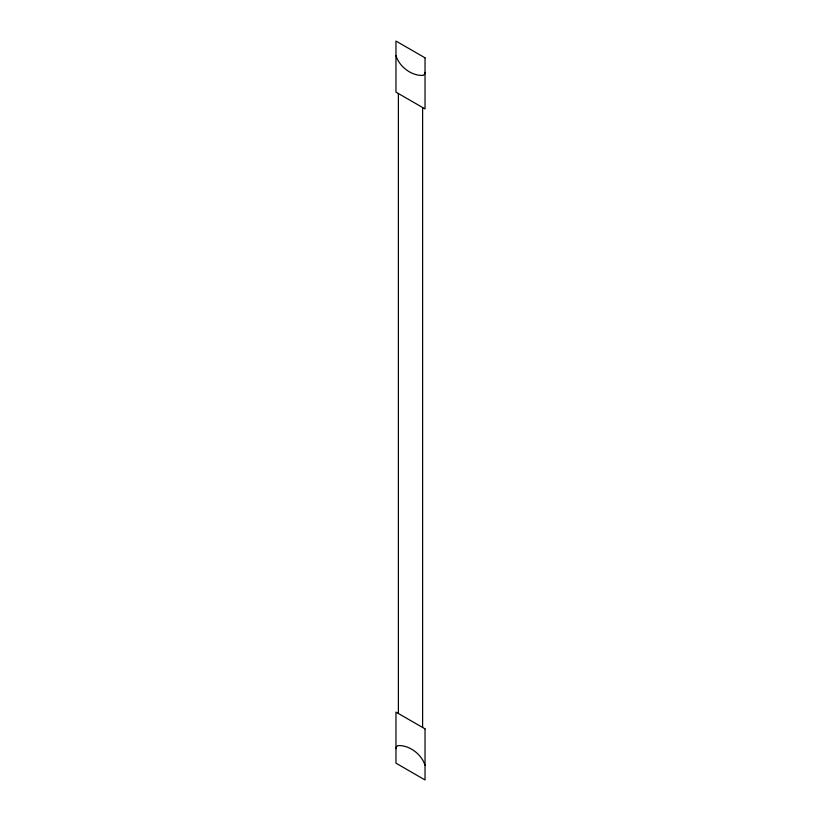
<?xml version="1.0" encoding="UTF-8"?>
<svg xmlns="http://www.w3.org/2000/svg" width="821" height="821" viewBox="0 0 821 821"><rect width="100%" height="100%" fill="white"/><g stroke="black" fill="none" stroke-linecap="round" stroke-linejoin="round"><path stroke-width="1.23" d="M425.032 72.361L424.529 74.218L423.082 75.388C411.516 76.055 399.201 66.573 395.968 55.582M395.968 748.639L396.471 746.782L397.918 745.612C409.484 744.945 421.799 754.427 425.032 765.418M422.61 107.5L422.61 727.478M398.39 93.522L398.39 713.5M425.032 57.829L395.968 41.05L395.968 92.126L425.032 108.906L425.032 57.829M425.032 728.874L395.968 712.094L395.968 763.171L425.032 779.95L425.032 728.874"/></g></svg>
